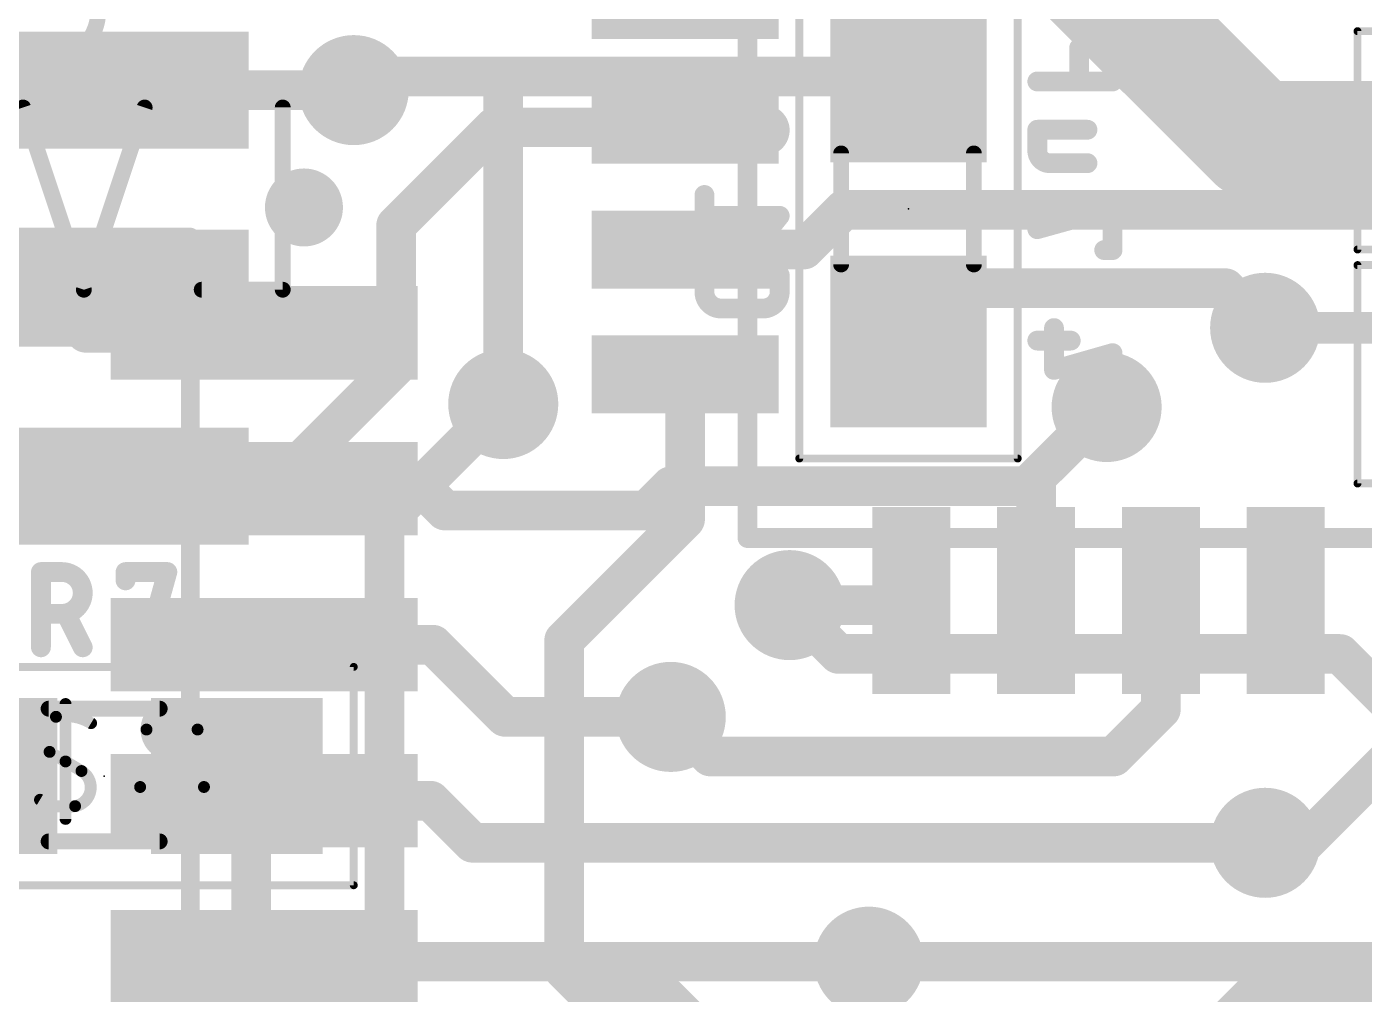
# Model space of a CAD drawing. Extents: x 0 to 1.42, y 0 to 1.2.
# Drawn here: x 0.6675 to 1.005, y 0.3218 to 0.566 of the extents above; entities that cross this region are included whole.
import ezdxf

# ---------------------------------------------------------------- set-up
doc = ezdxf.new("R2010")
doc.units = 0
for name, color, linetype in [('1', 12, 'CONTINUOUS'), ('16', 132, 'CONTINUOUS'), ('18', 110, 'CONTINUOUS'), ('22', 253, 'CONTINUOUS'), ('23', 53, 'CONTINUOUS'), ('24', 53, 'CONTINUOUS'), ('25', 253, 'CONTINUOUS'), ('26', 253, 'CONTINUOUS'), ('28', 253, 'CONTINUOUS'), ('39', 12, 'CONTINUOUS'), ('40', 132, 'CONTINUOUS'), ('51', 253, 'CONTINUOUS'), ('52', 253, 'CONTINUOUS')]:
    doc.layers.add(name, color=color, linetype=linetype)

# ---------------------------------------------------------------- blocks, each defined once
blk = doc.blocks.new('RECT')
blk.add_solid([(-0.5, -0.5), (0.5, -0.5), (-0.5, 0.5), (0.5, 0.5)])
blk = doc.blocks.new('ROUNDV')
at = {"const_width": 0.5}
blk.add_lwpolyline([(0, -0.25, 1), (0, 0.25, 1), (0, -0.25)], format="xyb", dxfattribs=at)

msp = doc.modelspace()

# ---------------------------------------------------------------- linework, layer by layer
at = {"layer": '1'}
for points, const_width in [([(0.693465, 0.553465), (0.69, 0.55)], 0.01), ([(0.696929, 0.55), (0.693465, 0.553465)], 0.01), ([(0.75, 0.55), (0.696929, 0.55)], 0.01), ([(0.785444, 0.540606), (0.760685, 0.515848)], 0.01), ([(0.832969, 0.540606), (0.785444, 0.540606)], 0.01), ([(0.833622, 0.54126), (0.832969, 0.540606)], 0.01), ([(0.873622, 0.519764), (0.863622, 0.509764)], 0.01), ([(1.071619, 0.519764), (0.873622, 0.519764)], 0.01), ([(0.760685, 0.515848), (0.760685, 0.480326)], 0.01), ([(0.833622, 0.509764), (0.863622, 0.509764)], 0.01), ([(0.98, 0.49), (1.07, 0.49)], 0.008), ([(0.760685, 0.480326), (0.730359, 0.45)], 0.01), ([(0.833622, 0.44165), (0.833622, 0.478268)], 0.01), ([(0.787732, 0.470759), (0.757732, 0.440759)], 0.01), ([(0.922205, 0.452205), (0.94, 0.47)], 0.01), ([(0.922205, 0.421181), (0.922205, 0.452205)], 0.01), ([(0.730359, 0.45), (0.69, 0.45)], 0.01), ([(0.757732, 0.440759), (0.757732, 0.312268)], 0.01), ([(0.833622, 0.44165), (0.80311, 0.411138)], 0.01), ([(0.890709, 0.421181), (0.889528, 0.42)], 0.01), ([(0.953701, 0.393701), (0.953701, 0.421181)], 0.01), ([(0.889528, 0.42), (0.86, 0.42)], 0.01), ([(0.80311, 0.411138), (0.80311, 0.32789)], 0.01), ([(0.94178, 0.38178), (0.953701, 0.393701)], 0.01), ([(0.83, 0.39178), (0.84, 0.38178)], 0.01), ([(1.017, 0.387), (0.99, 0.36)], 0.01), ([(0.84, 0.38178), (0.94178, 0.38178)], 0.01), ([(0.724079, 0.373244), (0.720472, 0.37685)], 0.01), ([(0.724079, 0.29), (0.724079, 0.373244)], 0.01), ([(0.98, 0.36), (0.99, 0.36)], 0.01), ([(1.03, 0.33), (0.88, 0.33)], 0.01), ([(0.81, 0.321), (0.80311, 0.32789)], 0.01), ([(0.829, 0.321), (0.81, 0.321)], 0.01), ([(0.829, 0.321), (0.855, 0.295)], 0.01)]:
    msp.add_lwpolyline(points, dxfattribs=dict(at, const_width=const_width))
for points, const_width in [([(0.695232, 0.555232, 1), (0.691697, 0.551697)], 0.005), ([(0.695232, 0.551697, 1), (0.691697, 0.555232)], 0.005), ([(0.688232, 0.551768, 1), (0.691768, 0.548232)], 0.005), ([(0.696929, 0.5525, 1), (0.696929, 0.5475)], 0.005), ([(0.695161, 0.548232, 1), (0.698697, 0.551768)], 0.005), ([(0.75, 0.5475, 1), (0.75, 0.5525)], 0.005), ([(0.785444, 0.543106, 1), (0.785444, 0.538106)], 0.005), ([(0.787211, 0.538839, 1), (0.783676, 0.542374)], 0.005), ([(0.831201, 0.542374, 1), (0.834736, 0.538839)], 0.005), ([(0.83539, 0.539492, 1), (0.831854, 0.543028)], 0.005), ([(0.832969, 0.538106, 1), (0.832969, 0.543106)], 0.005), ([(0.873622, 0.522264, 1), (0.873622, 0.517264)], 0.005), ([(0.87539, 0.517996, 1), (0.871854, 0.521532)], 0.005), ([(0.763185, 0.515848, 1), (0.758185, 0.515848)], 0.005), ([(0.758917, 0.517615, 1), (0.762453, 0.51408)], 0.005), ([(0.833622, 0.512264, 1), (0.833622, 0.507264)], 0.005), ([(0.861854, 0.511532, 1), (0.86539, 0.507996)], 0.005), ([(0.863622, 0.507264, 1), (0.863622, 0.512264)], 0.005), ([(0.98, 0.492, 1), (0.98, 0.488)], 0.004), ([(0.758185, 0.480326, 1), (0.763185, 0.480326)], 0.005), ([(0.762453, 0.478558, 1), (0.758917, 0.482093)], 0.005), ([(0.836122, 0.478268, 1), (0.831122, 0.478268)], 0.005), ([(0.7895, 0.468991, 1), (0.785965, 0.472527)], 0.005), ([(0.941768, 0.468232, 1), (0.938232, 0.471768)], 0.005), ([(0.924705, 0.452205, 1), (0.919705, 0.452205)], 0.005), ([(0.920437, 0.453972, 1), (0.923972, 0.450437)], 0.005), ([(0.69, 0.4525, 1), (0.69, 0.4475)], 0.005), ([(0.728592, 0.451768, 1), (0.732127, 0.448232)], 0.005), ([(0.730359, 0.4475, 1), (0.730359, 0.4525)], 0.005), ([(0.760232, 0.440759, 1), (0.755232, 0.440759)], 0.005), ([(0.83539, 0.439882, 1), (0.831854, 0.443418)], 0.005), ([(0.755965, 0.442527, 1), (0.7595, 0.438991)], 0.005), ([(0.831122, 0.44165, 1), (0.836122, 0.44165)], 0.005), ([(0.892476, 0.419413, 1), (0.888941, 0.422949)], 0.005), ([(0.956201, 0.421181, 1), (0.951201, 0.421181)], 0.005), ([(0.86, 0.4225, 1), (0.86, 0.4175)], 0.005), ([(0.88776, 0.421768, 1), (0.891295, 0.418232)], 0.005), ([(0.889528, 0.4175, 1), (0.889528, 0.4225)], 0.005), ([(0.919705, 0.421181, 1), (0.924705, 0.421181)], 0.005), ([(0.80561, 0.411138, 1), (0.80061, 0.411138)], 0.005), ([(0.801342, 0.412906, 1), (0.804878, 0.409371)], 0.005), ([(0.955469, 0.391933, 1), (0.951933, 0.395469)], 0.005), ([(0.831768, 0.393547, 1), (0.828232, 0.390012)], 0.005), ([(0.951201, 0.393701, 1), (0.956201, 0.393701)], 0.005), ([(0.84, 0.38428, 1), (0.84, 0.37928)], 0.005), ([(0.838232, 0.380012, 1), (0.841768, 0.383547)], 0.005), ([(0.940012, 0.383547, 1), (0.943547, 0.380012)], 0.005), ([(0.94178, 0.37928, 1), (0.94178, 0.38428)], 0.005), ([(0.72224, 0.378618, 1), (0.718705, 0.375083)], 0.005), ([(0.726579, 0.373244, 1), (0.721579, 0.373244)], 0.005), ([(0.722311, 0.371476, 1), (0.725847, 0.375012)], 0.005), ([(0.98, 0.3625, 1), (0.98, 0.3575)], 0.005), ([(0.99, 0.3575, 1), (0.99, 0.3625)], 0.005), ([(0.988232, 0.361768, 1), (0.991768, 0.358232)], 0.005), ([(0.88, 0.3325, 1), (0.88, 0.3275)], 0.005), ([(0.804878, 0.329658, 1), (0.801342, 0.326122)], 0.005), ([(0.80061, 0.32789, 1), (0.80561, 0.32789)], 0.005), ([(0.81, 0.3235, 1), (0.81, 0.3185)], 0.005), ([(0.808232, 0.319232, 1), (0.811768, 0.322768)], 0.005), ([(0.830768, 0.322768, 1), (0.827232, 0.319232)], 0.005), ([(0.829, 0.3185, 1), (0.829, 0.3235)], 0.005)]:
    msp.add_lwpolyline(points, format="xyb", dxfattribs=dict(at, const_width=const_width))
at = {"layer": '16'}
for points, const_width in [([(0.977546, 0.537323), (0.900394, 0.614475)], 0.03), ([(0.89, 0.553465), (0.89, 0.59)], 0.01), ([(0.753465, 0.553465), (0.75, 0.55)], 0.01), ([(0.787732, 0.553465), (0.753465, 0.553465)], 0.01), ([(0.89, 0.553465), (0.787732, 0.553465)], 0.01), ([(0.787732, 0.553465), (0.787732, 0.470759)], 0.01), ([(1.032835, 0.537323), (0.977546, 0.537323)], 0.03), ([(0.63, 0.541118), (0.682378, 0.48874)], 0.01), ([(0.903465, 0.5), (0.89, 0.486535)], 0.01), ([(0.97, 0.5), (0.903465, 0.5)], 0.01), ([(0.98, 0.49), (0.97, 0.5)], 0.01), ([(0.682378, 0.48874), (0.727378, 0.48874)], 0.01), ([(0.92, 0.45), (0.94, 0.47)], 0.01), ([(0.727378, 0.44937), (0.767508, 0.44937)], 0.01), ([(0.767508, 0.44937), (0.773008, 0.443869)], 0.01), ([(0.823869, 0.443869), (0.83, 0.45)], 0.01), ([(0.83, 0.45), (0.92, 0.45)], 0.01), ([(0.773008, 0.443869), (0.823869, 0.443869)], 0.01), ([(0.86, 0.42), (0.872331, 0.407669)], 0.01), ([(0.77, 0.41), (0.727378, 0.41)], 0.01), ([(0.78822, 0.39178), (0.77, 0.41)], 0.01), ([(0.872331, 0.407669), (0.998944, 0.407669)], 0.01), ([(0.998944, 0.407669), (1.02589, 0.380724)], 0.01), ([(0.83, 0.39178), (0.78822, 0.39178)], 0.01), ([(0.76937, 0.37063), (0.727378, 0.37063)], 0.01), ([(0.78, 0.36), (0.76937, 0.37063)], 0.01), ([(0.98, 0.36), (0.78, 0.36)], 0.01), ([(0.728638, 0.33), (0.727378, 0.33126)], 0.01), ([(0.88, 0.33), (0.728638, 0.33)], 0.01), ([(0.979276, 0.32411), (0.947, 0.291834)], 0.01), ([(1.010724, 0.32411), (0.979276, 0.32411)], 0.01)]:
    msp.add_lwpolyline(points, dxfattribs=dict(at, const_width=const_width))
for points, const_width in [([(0.753465, 0.555965, 1), (0.753465, 0.550965)], 0.005), ([(0.755232, 0.551697, 1), (0.751697, 0.555232)], 0.005), ([(0.787732, 0.555965, 1), (0.787732, 0.550965)], 0.005), ([(0.790232, 0.553465, 1), (0.785232, 0.553465)], 0.005), ([(0.787732, 0.550965, 1), (0.787732, 0.555965)], 0.005), ([(0.89, 0.550965, 1), (0.89, 0.555965)], 0.005), ([(0.748232, 0.551768, 1), (0.751768, 0.548232)], 0.005), ([(0.8875, 0.553465, 1), (0.8925, 0.553465)], 0.005), ([(0.977546, 0.544823, 1), (0.977546, 0.529823)], 0.015), ([(0.972242, 0.53202, 1), (0.982849, 0.542626)], 0.015), ([(0.903465, 0.5025, 1), (0.903465, 0.4975)], 0.005), ([(0.905232, 0.498232, 1), (0.901697, 0.501768)], 0.005), ([(0.971768, 0.501768, 1), (0.968232, 0.498232)], 0.005), ([(0.97, 0.4975, 1), (0.97, 0.5025)], 0.005), ([(0.682378, 0.49124, 1), (0.682378, 0.48624)], 0.005), ([(0.68061, 0.486972, 1), (0.684146, 0.490508)], 0.005), ([(0.727378, 0.48624, 1), (0.727378, 0.49124)], 0.005), ([(0.978232, 0.488232, 1), (0.981768, 0.491768)], 0.005), ([(0.888232, 0.488303, 1), (0.891768, 0.484768)], 0.005), ([(0.785232, 0.470759, 1), (0.790232, 0.470759)], 0.005), ([(0.941768, 0.468232, 1), (0.938232, 0.471768)], 0.005), ([(0.727378, 0.45187, 1), (0.727378, 0.44687)], 0.005), ([(0.769275, 0.451138, 1), (0.76574, 0.447602)], 0.005), ([(0.767508, 0.44687, 1), (0.767508, 0.45187)], 0.005), ([(0.83, 0.4525, 1), (0.83, 0.4475)], 0.005), ([(0.831768, 0.448232, 1), (0.828232, 0.451768)], 0.005), ([(0.918232, 0.451768, 1), (0.921768, 0.448232)], 0.005), ([(0.92, 0.4475, 1), (0.92, 0.4525)], 0.005), ([(0.773008, 0.446369, 1), (0.773008, 0.441369)], 0.005), ([(0.771241, 0.442102, 1), (0.774776, 0.445637)], 0.005), ([(0.822102, 0.445637, 1), (0.825637, 0.442102)], 0.005), ([(0.823869, 0.441369, 1), (0.823869, 0.446369)], 0.005), ([(0.861768, 0.421768, 1), (0.858232, 0.418232)], 0.005), ([(0.727378, 0.4125, 1), (0.727378, 0.4075)], 0.005), ([(0.771768, 0.411768, 1), (0.768232, 0.408232)], 0.005), ([(0.77, 0.4075, 1), (0.77, 0.4125)], 0.005), ([(0.872331, 0.410169, 1), (0.872331, 0.405169)], 0.005), ([(0.870563, 0.405902, 1), (0.874098, 0.409437)], 0.005), ([(1.000712, 0.409437, 1), (0.997177, 0.405902)], 0.005), ([(0.998944, 0.405169, 1), (0.998944, 0.410169)], 0.005), ([(0.78822, 0.39428, 1), (0.78822, 0.38928)], 0.005), ([(0.786453, 0.390012, 1), (0.789988, 0.393547)], 0.005), ([(0.83, 0.38928, 1), (0.83, 0.39428)], 0.005), ([(0.727378, 0.37313, 1), (0.727378, 0.36813)], 0.005), ([(0.771138, 0.372398, 1), (0.767602, 0.368862)], 0.005), ([(0.76937, 0.36813, 1), (0.76937, 0.37313)], 0.005), ([(0.78, 0.3625, 1), (0.78, 0.3575)], 0.005), ([(0.98, 0.3575, 1), (0.98, 0.3625)], 0.005), ([(0.778232, 0.358232, 1), (0.781768, 0.361768)], 0.005), ([(0.729146, 0.333028, 1), (0.72561, 0.329492)], 0.005), ([(0.728638, 0.3325, 1), (0.728638, 0.3275)], 0.005), ([(0.72687, 0.328232, 1), (0.730406, 0.331768)], 0.005), ([(0.88, 0.3275, 1), (0.88, 0.3325)], 0.005), ([(0.979276, 0.32661, 1), (0.979276, 0.32161)], 0.005), ([(0.981044, 0.322342, 1), (0.977508, 0.325878)], 0.005)]:
    msp.add_lwpolyline(points, format="xyb", dxfattribs=dict(at, const_width=const_width))
at = {"layer": '22'}
for points, const_width in [([(0.737433, 0.515457, 1), (0.737433, 0.525299, 1), (0.737433, 0.515457)], 0.009843), ([(0.70874, 0.511717, 1), (0.70874, 0.514079)], 0.002362)]:
    msp.add_lwpolyline(points, format="xyb", dxfattribs=dict(at, const_width=const_width))
at = {"layer": '22', "const_width": 0.004724}
msp.add_lwpolyline([(0.70874, 0.512898), (0.55126, 0.512898)], dxfattribs=at)
at = {"layer": '23'}
msp.add_point((0.687008, 0.37685), dxfattribs=at)
at = {"layer": '24'}
msp.add_point((0.89, 0.52), dxfattribs=at)
at = {"layer": '25'}
for points, const_width in [([(0.671056, 0.40935), (0.671056, 0.42835)], 0.005), ([(0.671056, 0.42835), (0.676333, 0.42835)], 0.005), ([(0.692405, 0.426239), (0.692405, 0.42835)], 0.005), ([(0.692405, 0.42835), (0.70296, 0.42835)], 0.005), ([(0.70296, 0.42835), (0.697682, 0.40935)], 0.005), ([(0.676333, 0.417795), (0.671056, 0.417795)], 0.005), ([(0.681611, 0.40935), (0.677389, 0.417795)], 0.005), ([(0.677265, 0.366035), (0.677265, 0.395035)], 0.003), ([(0.677265, 0.380535), (0.673237, 0.382952)], 0.003), ([(0.677265, 0.380535), (0.681293, 0.378119)], 0.003)]:
    msp.add_lwpolyline(points, dxfattribs=dict(at, const_width=const_width))
for points, const_width in [([(0.672306, 0.42835, 1), (0.669806, 0.42835)], 0.0025), ([(0.671056, 0.4296, 1), (0.671056, 0.4271)], 0.0025), ([(0.676333, 0.417795, 1), (0.676333, 0.42835)], 0.005), ([(0.676333, 0.4296, 1), (0.676333, 0.4271)], 0.0025), ([(0.676333, 0.4271, 1), (0.676333, 0.4296)], 0.0025), ([(0.693655, 0.42835, 1), (0.691155, 0.42835)], 0.0025), ([(0.692405, 0.4296, 1), (0.692405, 0.4271)], 0.0025), ([(0.704165, 0.428016, 1), (0.701756, 0.428685)], 0.0025), ([(0.70296, 0.4271, 1), (0.70296, 0.4296)], 0.0025), ([(0.691155, 0.426239, 1), (0.693655, 0.426239)], 0.0025), ([(0.671056, 0.419045, 1), (0.671056, 0.416545)], 0.0025), ([(0.676333, 0.419045, 1), (0.676333, 0.416545)], 0.0025), ([(0.678507, 0.418354, 1), (0.676271, 0.417236)], 0.0025), ([(0.676333, 0.416545, 1), (0.676333, 0.419045)], 0.0025), ([(0.669806, 0.40935, 1), (0.672306, 0.40935)], 0.0025), ([(0.680493, 0.408791, 1), (0.682729, 0.409909)], 0.0025), ([(0.696478, 0.409685, 1), (0.698887, 0.409016)], 0.0025), ([(0.678015, 0.395035, 1), (0.676515, 0.395035)], 0.0015), ([(0.71059, 0.388591, 1), (0.697701, 0.388591)], 0.003), ([(0.674849, 0.391813, 0.691681), (0.673237, 0.382952)], 0.003), ([(0.674714, 0.392551, 1), (0.674983, 0.391075)], 0.0015), ([(0.68371, 0.390202, 0.182253), (0.674849, 0.391813)], 0.003), ([(0.674983, 0.391075, 1), (0.674714, 0.392551)], 0.0015), ([(0.683324, 0.389559, 1), (0.684096, 0.390845)], 0.0015), ([(0.697701, 0.388591, 1), (0.71059, 0.388591)], 0.003), ([(0.698451, 0.388591, 1), (0.696951, 0.388591)], 0.0015), ([(0.696951, 0.388591, 1), (0.698451, 0.388591)], 0.0015), ([(0.71134, 0.388591, 1), (0.70984, 0.388591)], 0.0015), ([(0.70984, 0.388591, 1), (0.71134, 0.388591)], 0.0015), ([(0.673623, 0.383595, 1), (0.672852, 0.382309)], 0.0015), ([(0.672852, 0.382309, 1), (0.673623, 0.383595)], 0.0015), ([(0.677651, 0.381179, 1), (0.676879, 0.379892)], 0.0015), ([(0.676879, 0.379892, 1), (0.677651, 0.381179)], 0.0015), ([(0.712201, 0.374091, 1), (0.69609, 0.374091)], 0.003), ([(0.679682, 0.369258, 0.691666), (0.681293, 0.378119)], 0.003), ([(0.681679, 0.378762, 1), (0.680907, 0.377476)], 0.0015), ([(0.680907, 0.377476, 1), (0.681679, 0.378762)], 0.0015), ([(0.69609, 0.374091, 1), (0.712201, 0.374091)], 0.003), ([(0.69684, 0.374091, 1), (0.69534, 0.374091)], 0.0015), ([(0.69534, 0.374091, 1), (0.69684, 0.374091)], 0.0015), ([(0.712951, 0.374091, 1), (0.711451, 0.374091)], 0.0015), ([(0.711451, 0.374091, 1), (0.712951, 0.374091)], 0.0015), ([(0.670821, 0.370869, 0.182266), (0.679682, 0.369258)], 0.003), ([(0.671207, 0.371512, 1), (0.670435, 0.370226)], 0.0015), ([(0.679547, 0.369995, 1), (0.679817, 0.36852)], 0.0015), ([(0.679817, 0.36852, 1), (0.679547, 0.369995)], 0.0015), ([(0.676515, 0.366035, 1), (0.678015, 0.366035)], 0.0015)]:
    msp.add_lwpolyline(points, format="xyb", dxfattribs=dict(at, const_width=const_width))
at = {"layer": '26'}
for points, const_width in [([(0.659972, 0.569998, 1), (0.685528, 0.569998)], 0.004), ([(0.848, 0.545134, 0.113883), (0.841139, 0.543551)], 0.005), ([(0.854861, 0.543551, 0.113887), (0.848, 0.545134)], 0.005), ([(0.848, 0.546384, 1), (0.848, 0.543884)], 0.0025), ([(0.848, 0.543884, 1), (0.848, 0.546384)], 0.0025), ([(0.841139, 0.543551, 0.320454), (0.8385, 0.539856)], 0.005), ([(0.840591, 0.544674, 1), (0.841687, 0.542427)], 0.0025), ([(0.841544, 0.542368, 1), (0.840733, 0.544733)], 0.0025), ([(0.854059, 0.543103, 1), (0.852497, 0.545055)], 0.0025), ([(0.8575, 0.539856, 0.320462), (0.854861, 0.543551)], 0.005), ([(0.855267, 0.544733, 1), (0.854456, 0.542368)], 0.0025), ([(0.854313, 0.542427, 1), (0.855409, 0.544674)], 0.0025), ([(0.8385, 0.539856, 0.320459), (0.841139, 0.536162)], 0.005), ([(0.83975, 0.539856, 1), (0.83725, 0.539856)], 0.0025), ([(0.83725, 0.539856, 1), (0.83975, 0.539856)], 0.0025), ([(0.854861, 0.536162, 0.320468), (0.8575, 0.539856)], 0.005), ([(0.85875, 0.539856, 1), (0.85625, 0.539856)], 0.0025), ([(0.85625, 0.539856, 1), (0.85875, 0.539856)], 0.0025), ([(0.841139, 0.536162, 0.113884), (0.848, 0.534579)], 0.005), ([(0.841687, 0.537286, 1), (0.840591, 0.535038)], 0.0025), ([(0.840733, 0.534979, 1), (0.841544, 0.537344)], 0.0025), ([(0.841941, 0.53661, 1), (0.843503, 0.534658)], 0.0025), ([(0.848, 0.534579, 0.113888), (0.854861, 0.536162)], 0.005), ([(0.848, 0.535829, 1), (0.848, 0.533329)], 0.0025), ([(0.848, 0.533329, 1), (0.848, 0.535829)], 0.0025), ([(0.854456, 0.537344, 1), (0.855266, 0.534979)], 0.0025), ([(0.855409, 0.535038, 1), (0.854313, 0.537286)], 0.0025), ([(0.83975, 0.523534, 1), (0.83725, 0.523534)], 0.0025), ([(0.8385, 0.519507, 1), (0.8385, 0.517007)], 0.0025), ([(0.858476, 0.517476, 1), (0.856524, 0.519037)], 0.0025), ([(0.8575, 0.517007, 1), (0.8575, 0.519507)], 0.0025), ([(0.83725, 0.512979, 1), (0.83975, 0.512979)], 0.0025), ([(0.852302, 0.51376, 1), (0.854254, 0.512198)], 0.0025), ([(0.83975, 0.50331, 1), (0.83725, 0.50331)], 0.0025), ([(0.85875, 0.50331, 1), (0.85625, 0.50331)], 0.0025), ([(0.8385, 0.499088, 0.414214), (0.842722, 0.494866)], 0.005), ([(0.83975, 0.499088, 1), (0.83725, 0.499088)], 0.0025), ([(0.83725, 0.499088, 1), (0.83975, 0.499088)], 0.0025), ([(0.853278, 0.494866, 0.414205), (0.8575, 0.499088)], 0.005), ([(0.85875, 0.499088, 1), (0.85625, 0.499088)], 0.0025), ([(0.85625, 0.499088, 1), (0.85875, 0.499088)], 0.0025), ([(0.842722, 0.496116, 1), (0.842722, 0.493616)], 0.0025), ([(0.842722, 0.493616, 1), (0.842722, 0.496116)], 0.0025), ([(0.853278, 0.496116, 1), (0.853278, 0.493616)], 0.0025), ([(0.853278, 0.493616, 1), (0.853278, 0.496116)], 0.0025)]:
    msp.add_lwpolyline(points, format="xyb", dxfattribs=dict(at, const_width=const_width))
at = {"layer": '26', "const_width": 0.005}
for points in [[(0.842722, 0.535634), (0.853278, 0.544079)], [(0.8385, 0.512979), (0.8385, 0.523534)], [(0.8575, 0.518257), (0.8385, 0.518257)], [(0.853278, 0.512979), (0.8575, 0.518257)], [(0.8385, 0.50331), (0.8385, 0.499088)], [(0.8575, 0.499088), (0.8575, 0.50331)], [(0.842722, 0.494866), (0.853278, 0.494866)]]:
    msp.add_lwpolyline(points, dxfattribs=at)
at = {"layer": '28'}
for points, const_width in [([(0.933055, 0.552176), (0.933055, 0.56062)], 0.005), ([(0.9415, 0.552176), (0.9415, 0.56062)], 0.005), ([(0.9225, 0.552176), (0.9415, 0.552176)], 0.005), ([(0.681889, 0.499614), (0.666556, 0.545614)], 0.004), ([(0.697222, 0.545614), (0.681889, 0.499614)], 0.004), ([(0.732078, 0.545614), (0.732078, 0.499614)], 0.004), ([(0.9225, 0.534721), (0.9225, 0.539999)], 0.005), ([(0.9225, 0.539999), (0.935167, 0.539999)], 0.005), ([(0.935167, 0.531555), (0.925667, 0.531555)], 0.005), ([(0.9415, 0.520175), (0.9225, 0.514897)], 0.005), ([(0.9415, 0.509619), (0.9415, 0.520175)], 0.005), ([(0.939389, 0.509619), (0.9415, 0.509619)], 0.005), ([(0.732078, 0.499614), (0.711633, 0.499614)], 0.004), ([(0.923555, 0.500305), (0.9225, 0.500305)], 0.005), ([(0.9225, 0.500305), (0.9225, 0.49925)], 0.005), ([(0.9225, 0.49925), (0.923555, 0.49925)], 0.005), ([(0.923555, 0.49925), (0.923555, 0.500305)], 0.005), ([(0.926722, 0.47938), (0.926722, 0.489935)], 0.005), ([(0.930944, 0.486768), (0.9225, 0.486768)], 0.005), ([(0.9415, 0.483602), (0.926722, 0.47938)], 0.005)]:
    msp.add_lwpolyline(points, dxfattribs=dict(at, const_width=const_width))
for points, const_width in [([(0.934305, 0.56062, 1), (0.931805, 0.56062)], 0.0025), ([(0.94275, 0.56062, 1), (0.94025, 0.56062)], 0.0025), ([(0.9225, 0.553426, 1), (0.9225, 0.550926)], 0.0025), ([(0.9415, 0.550926, 1), (0.9415, 0.553426)], 0.0025), ([(0.931805, 0.552176, 1), (0.934305, 0.552176)], 0.0025), ([(0.94025, 0.552176, 1), (0.94275, 0.552176)], 0.0025), ([(0.667504, 0.54593, 1), (0.665607, 0.545298)], 0.002), ([(0.698171, 0.545298, 1), (0.696274, 0.54593)], 0.002), ([(0.733078, 0.545614, 1), (0.731078, 0.545614)], 0.002), ([(0.92375, 0.539999, 1), (0.92125, 0.539999)], 0.0025), ([(0.9225, 0.541249, 1), (0.9225, 0.538749)], 0.0025), ([(0.935167, 0.538749, 1), (0.935167, 0.541249)], 0.0025), ([(0.9225, 0.534721, 0.414214), (0.925667, 0.531555)], 0.005), ([(0.92375, 0.534721, 1), (0.92125, 0.534721)], 0.0025), ([(0.92125, 0.534721, 1), (0.92375, 0.534721)], 0.0025), ([(0.925667, 0.532805, 1), (0.925667, 0.530305)], 0.0025), ([(0.925667, 0.530305, 1), (0.925667, 0.532805)], 0.0025), ([(0.935167, 0.530305, 1), (0.935167, 0.532805)], 0.0025), ([(0.94275, 0.520175, 1), (0.94025, 0.520175)], 0.0025), ([(0.941835, 0.51897, 1), (0.941165, 0.521379)], 0.0025), ([(0.922165, 0.516101, 1), (0.922835, 0.513693)], 0.0025), ([(0.939389, 0.510869, 1), (0.939389, 0.508369)], 0.0025), ([(0.94025, 0.509619, 1), (0.94275, 0.509619)], 0.0025), ([(0.9415, 0.508369, 1), (0.9415, 0.510869)], 0.0025), ([(0.68094, 0.49993, 1), (0.682838, 0.499298)], 0.002), ([(0.68094, 0.499298, 1), (0.682838, 0.49993)], 0.002), ([(0.711633, 0.500614, 1), (0.711633, 0.498614)], 0.002), ([(0.731078, 0.499614, 1), (0.733078, 0.499614)], 0.002), ([(0.732078, 0.498614, 1), (0.732078, 0.500614)], 0.002), ([(0.9225, 0.501555, 1), (0.9225, 0.499055)], 0.0025), ([(0.92375, 0.500305, 1), (0.92125, 0.500305)], 0.0025), ([(0.9225, 0.5005, 1), (0.9225, 0.498)], 0.0025), ([(0.92125, 0.49925, 1), (0.92375, 0.49925)], 0.0025), ([(0.924805, 0.500305, 1), (0.922305, 0.500305)], 0.0025), ([(0.922305, 0.49925, 1), (0.924805, 0.49925)], 0.0025), ([(0.923555, 0.499055, 1), (0.923555, 0.501555)], 0.0025), ([(0.923555, 0.498, 1), (0.923555, 0.5005)], 0.0025), ([(0.927972, 0.489935, 1), (0.925472, 0.489935)], 0.0025), ([(0.9225, 0.488018, 1), (0.9225, 0.485518)], 0.0025), ([(0.930944, 0.485518, 1), (0.930944, 0.488018)], 0.0025), ([(0.941843, 0.4824, 1), (0.941157, 0.484804)], 0.0025), ([(0.926379, 0.480582, 1), (0.927066, 0.478178)], 0.0025), ([(0.925472, 0.47938, 1), (0.927972, 0.47938)], 0.0025)]:
    msp.add_lwpolyline(points, format="xyb", dxfattribs=dict(at, const_width=const_width))
at = {"layer": '39', "const_width": 0.002}
for points in [[(0.624016, 0.404409), (0.75, 0.404409)], [(0.75, 0.404409), (0.75, 0.349291)], [(0.75, 0.349291), (0.624016, 0.349291)]]:
    msp.add_lwpolyline(points, dxfattribs=at)
at = {"layer": '39', "const_width": 0.001}
for points in [[(0.7505, 0.404409, 1), (0.7495, 0.404409)], [(0.75, 0.403909, 1), (0.75, 0.404909)], [(0.7495, 0.349291, 1), (0.7505, 0.349291)], [(0.75, 0.348791, 1), (0.75, 0.349791)]]:
    msp.add_lwpolyline(points, format="xyb", dxfattribs=at)
at = {"layer": '40', "const_width": 0.002}
for points in [[(0.862441, 0.582992), (0.862441, 0.457008)], [(0.917559, 0.457008), (0.917559, 0.582992)], [(1.129291, 0.564882), (1.003307, 0.564882)], [(1.003307, 0.564882), (1.003307, 0.509764)], [(1.003307, 0.509764), (1.129291, 0.509764)], [(1.129291, 0.505827), (1.003307, 0.505827)], [(1.003307, 0.505827), (1.003307, 0.450709)], [(0.862441, 0.457008), (0.917559, 0.457008)], [(1.003307, 0.450709), (1.129291, 0.450709)]]:
    msp.add_lwpolyline(points, dxfattribs=at)
at = {"layer": '40', "const_width": 0.001}
for points in [[(1.003307, 0.565382, 1), (1.003307, 0.564382)], [(1.003807, 0.564882, 1), (1.002807, 0.564882)], [(1.003307, 0.510264, 1), (1.003307, 0.509264)], [(1.002807, 0.509764, 1), (1.003807, 0.509764)], [(1.003307, 0.506327, 1), (1.003307, 0.505327)], [(1.003807, 0.505827, 1), (1.002807, 0.505827)], [(0.862441, 0.457508, 1), (0.862441, 0.456508)], [(0.861941, 0.457008, 1), (0.862941, 0.457008)], [(0.917059, 0.457008, 1), (0.918059, 0.457008)], [(0.917559, 0.456508, 1), (0.917559, 0.457508)], [(1.003307, 0.451209, 1), (1.003307, 0.450209)], [(1.002807, 0.450709, 1), (1.003807, 0.450709)]]:
    msp.add_lwpolyline(points, format="xyb", dxfattribs=at)
at = {"layer": '51'}
for points, const_width in [([(0.84937, 0.740079), (0.84937, 0.436929)], 0.005), ([(0.84937, 0.436929), (1.15252, 0.436929)], 0.005), ([(0.672992, 0.393858), (0.701024, 0.393858)], 0.004), ([(0.672992, 0.360354), (0.701024, 0.360354)], 0.004)]:
    msp.add_lwpolyline(points, dxfattribs=dict(at, const_width=const_width))
for points, const_width in [([(0.84937, 0.438179, 1), (0.84937, 0.435679)], 0.0025), ([(0.84812, 0.436929, 1), (0.85062, 0.436929)], 0.0025), ([(0.672992, 0.394858, 1), (0.672992, 0.392858)], 0.002), ([(0.701024, 0.392858, 1), (0.701024, 0.394858)], 0.002), ([(0.672992, 0.361354, 1), (0.672992, 0.359354)], 0.002), ([(0.701024, 0.359354, 1), (0.701024, 0.361354)], 0.002)]:
    msp.add_lwpolyline(points, format="xyb", dxfattribs=dict(at, const_width=const_width))
at = {"layer": '52'}
for points, const_width in [([(0.872992, 0.534016), (0.872992, 0.505984)], 0.004), ([(0.906496, 0.534016), (0.906496, 0.505984)], 0.004), ([(0.70874, 0.508425), (0.55126, 0.508425)], 0.004724), ([(0.70874, 0.311575), (0.70874, 0.508425)], 0.004724)]:
    msp.add_lwpolyline(points, dxfattribs=dict(at, const_width=const_width))
for points, const_width in [([(0.873992, 0.534016, 1), (0.871992, 0.534016)], 0.002), ([(0.907496, 0.534016, 1), (0.905496, 0.534016)], 0.002), ([(0.709921, 0.508425, 1), (0.707559, 0.508425)], 0.002362), ([(0.70874, 0.507244, 1), (0.70874, 0.509606)], 0.002362), ([(0.871992, 0.505984, 1), (0.873992, 0.505984)], 0.002), ([(0.905496, 0.505984, 1), (0.907496, 0.505984)], 0.002)]:
    msp.add_lwpolyline(points, format="xyb", dxfattribs=dict(at, const_width=const_width))

# ---------------------------------------------------------------- block references
at = {"layer": '1', "rotation": 180}
for p, xscale, yscale in [((0.833622, 0.572756), 0.047244, 0.019685), ((0.69, 0.55), 0.066929, 0.029528), ((0.833622, 0.54126), 0.047244, 0.019685), ((0.833622, 0.509764), 0.047244, 0.019685), ((0.69, 0.5), 0.066929, 0.029528), ((0.833622, 0.478268), 0.047244, 0.019685), ((0.69, 0.45), 0.066929, 0.029528), ((0.890709, 0.421181), 0.019685, 0.047244), ((0.922205, 0.421181), 0.019685, 0.047244), ((0.953701, 0.421181), 0.019685, 0.047244), ((0.985197, 0.421181), 0.019685, 0.047244)]:
    msp.add_blockref('RECT', p, dxfattribs=dict(at, xscale=xscale, yscale=yscale))
at = {"layer": '1', "xscale": 0.043307, "yscale": 0.03937}
for p in [(0.653543, 0.37685), (0.720472, 0.37685)]:
    msp.add_blockref('RECT', p, dxfattribs=at)
at = {"layer": '16'}
for p, xscale, yscale, rotation in [((0.89, 0.553465), 0.043307, 0.03937, 270), ((0.89, 0.486535), 0.043307, 0.03937, 270), ((0.727378, 0.48874), 0.0775, 0.023587, 180), ((0.727378, 0.44937), 0.0775, 0.023587, 180), ((0.727378, 0.41), 0.0775, 0.023587, 180), ((0.727378, 0.37063), 0.0775, 0.023587, 180), ((0.727378, 0.33126), 0.0775, 0.023587, 180)]:
    msp.add_blockref('RECT', p, dxfattribs=dict(at, xscale=xscale, yscale=yscale, rotation=rotation))
at = {"layer": '18', "xscale": 0.02778, "yscale": 0.02778}
for p in [(0.75, 0.55), (0.75, 0.55), (0.98, 0.49), (0.98, 0.49), (0.787732, 0.470759), (0.787732, 0.470759), (0.94, 0.47), (0.94, 0.47), (0.86, 0.42), (0.86, 0.42), (0.83, 0.39178), (0.83, 0.39178), (0.98, 0.36), (0.98, 0.36), (0.88, 0.33), (0.88, 0.33)]:
    msp.add_blockref('ROUNDV', p, dxfattribs=at)
at = {"layer": '51', "xscale": 0.019689, "yscale": 0.037402}
for p in [(0.663852, 0.377051), (0.709852, 0.377051)]:
    msp.add_blockref('RECT', p, dxfattribs=at)
at = {"layer": '52', "xscale": 0.019689, "yscale": 0.037402, "rotation": 270}
for p in [(0.889799, 0.543156), (0.889799, 0.497156)]:
    msp.add_blockref('RECT', p, dxfattribs=at)

doc.saveas('drawing.dxf')
